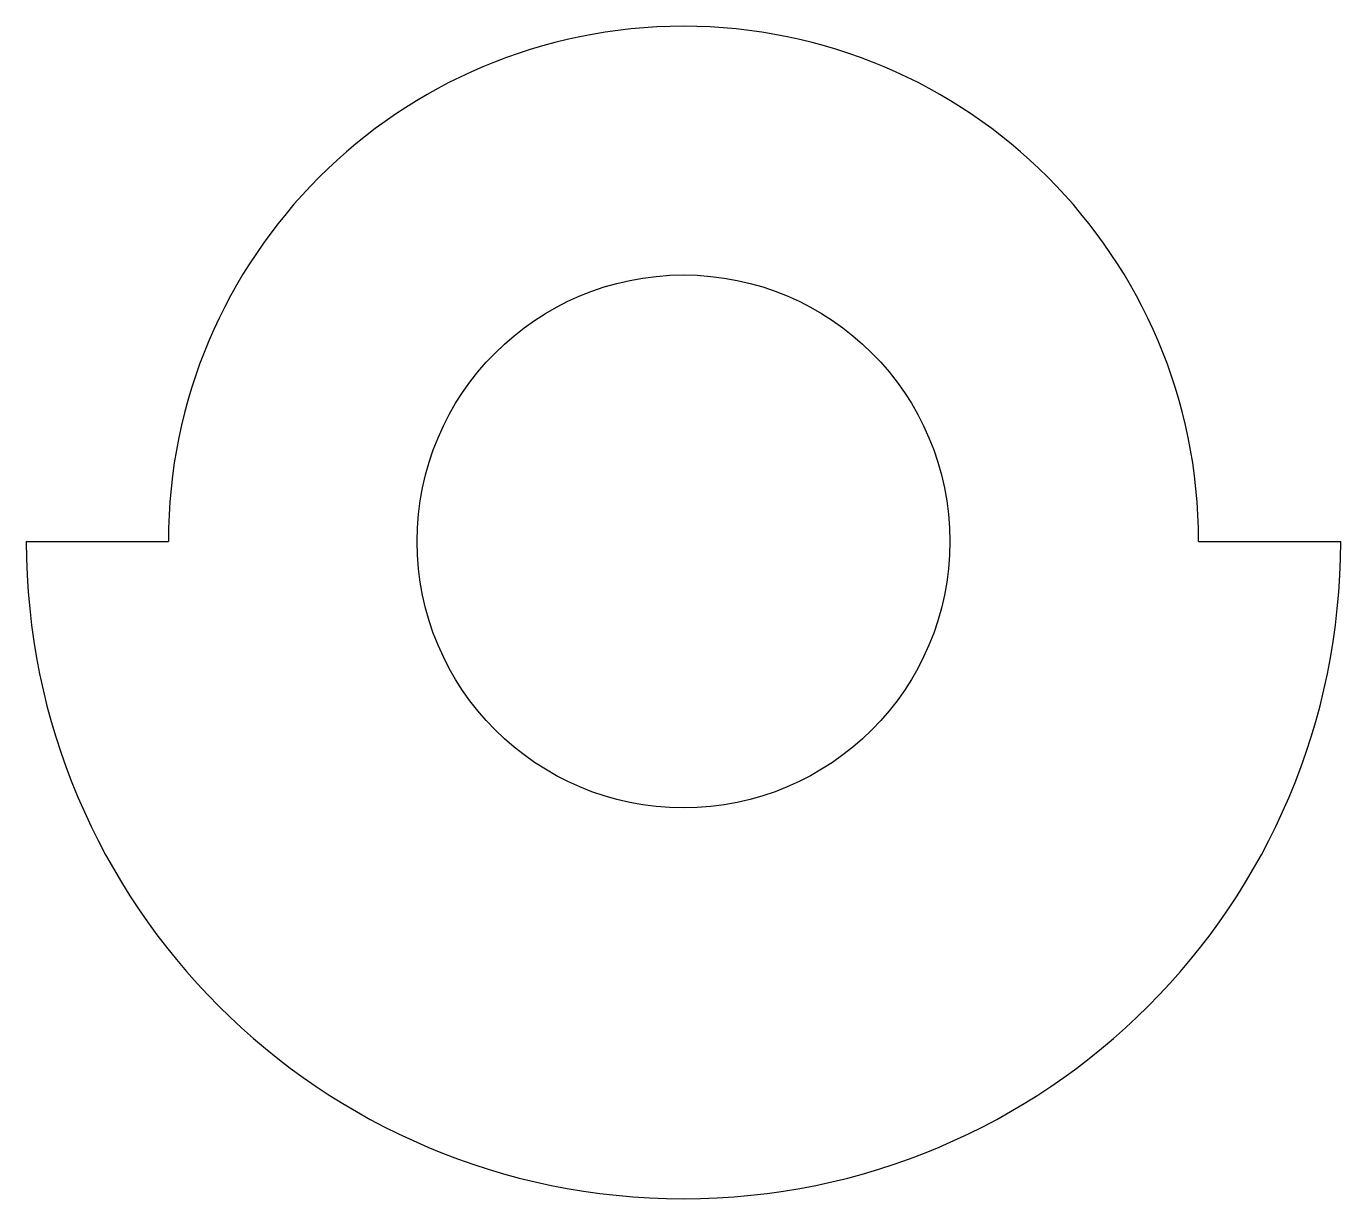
# Model space of a CAD drawing. Header units: millimetres. Extents: x -18.5 to 18.5, y -18.5 to 14.5.
import ezdxf

# ---------------------------------------------------------------- set-up
doc = ezdxf.new("R2010")
doc.units = ezdxf.units.MM
doc.layers.get('0').update_dxf_attribs({"lineweight": 25})

msp = doc.modelspace()

# ---------------------------------------------------------------- linework, layer by layer
for p, q in [((-18.5, 0), (-14.5, 0)), ((14.5, 0), (18.5, 0))]:
    msp.add_line(p, q)
msp.add_circle((0, 0), 7.5)
for radius, start, end in [(14.5, 0, 180), (18.5, 180, 0)]:
    msp.add_arc((0, 0), radius, start, end)

doc.saveas('drawing.dxf')
